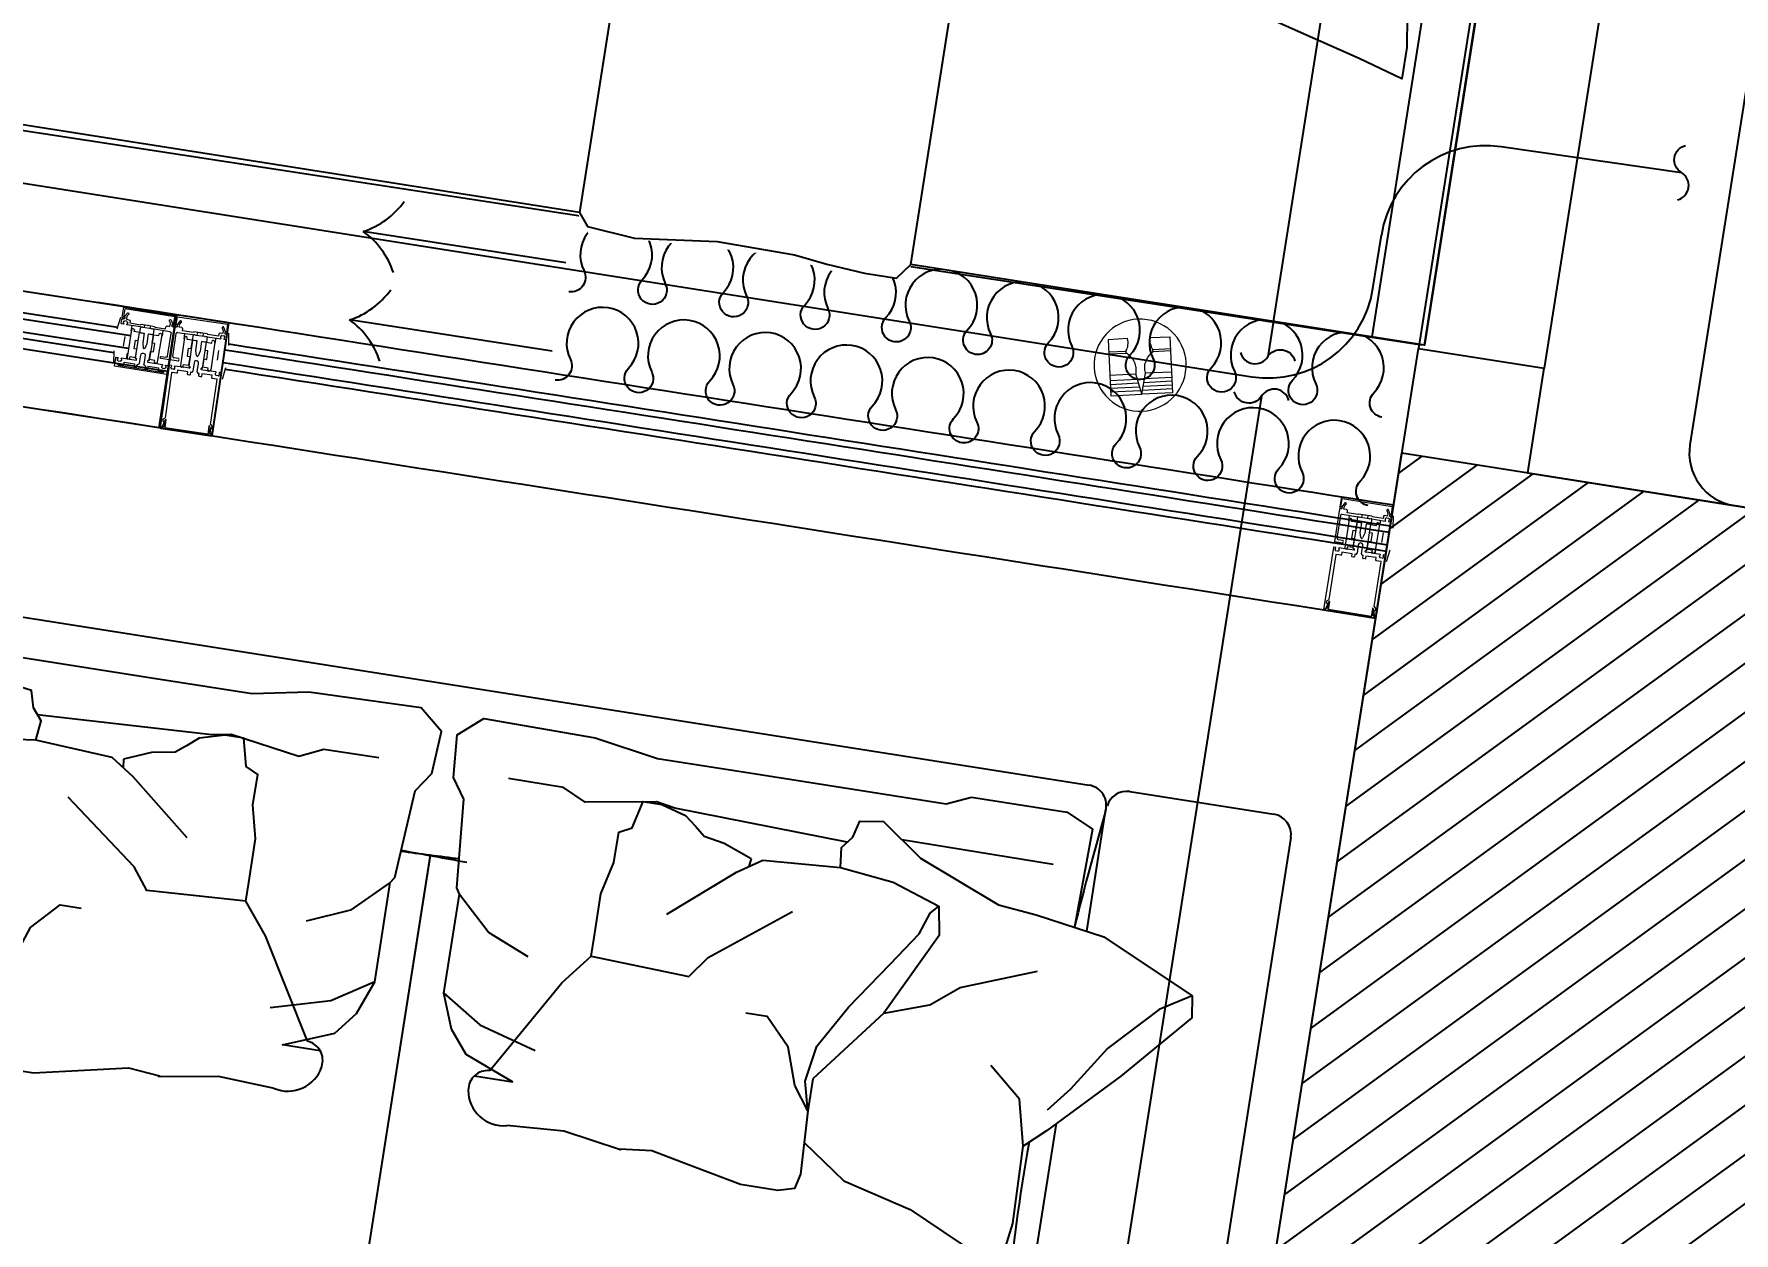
# Model space of a CAD drawing. Extents: x -678889171 to 586587, y -792238163 to 335485.
# Drawn here: x 33642 to 35246, y 26631 to 27762 of the extents above; entities that cross this region are included whole.
import ezdxf
from ezdxf.xclip import XClip

# ---------------------------------------------------------------- set-up
doc = ezdxf.new("R2010")
doc.units = 0
doc.header["$MEASUREMENT"] = 0
doc.header["$XCLIPFRAME"] = 2
doc.set_wipeout_variables(frame=1)
doc.layers.get('0').update_dxf_attribs({"color": 8})
doc.layers.get('Defpoints').update_dxf_attribs({"color": 252})
for name, color, linetype in [('1', 8, 'Continuous'), ('9TH-FURN$0$XR-A-TYP-7-8-9-10$0$I-CLNG', 252, 'Continuous'), ('9TH-FURN$0$XR-A-TYP-7-8-9-10$0$I-FURN', 252, 'Continuous'), ('9TH-FURN$0$XR-A-TYP-7-8-9-10$0$I-FURN-CHAR', 252, 'Continuous'), ('9TH-FURN$0$XR-A-TYP-7-8-9-10$0$I-WIPEOUT', 252, 'Continuous'), ('E-CUT-LINE', 1, 'Continuous'), ('embedded HR power', 3, 'Continuous'), ('Title Block', 7, 'Continuous'), ('XR-A-9TH-FLOOR$0$A-SITE-PATT', 252, 'Continuous'), ('XR-A-9TH-FLOOR$0$A-WALL', 252, 'Continuous'), ('XR-A-col-910$0$A-COLS', 252, 'Continuous'), ('XR-A-col-910$0$A-COLS-PATT', 252, 'Continuous'), ('XR-A-TYP 00(OUTER)$0$A-GLAZ', 252, 'Continuous'), ('XR-A-TYP 00(OUTER)$0$A-SITE-PATT', 252, 'Continuous'), ('XR-A-TYP-4TH TO 10TH (OUTER)$0$A-DIM-IN', 252, 'Continuous'), ('XR-Typ32 7th to11Th$0$A-WALL', 252, 'Continuous')]:
    doc.layers.add(name, color=color, linetype=linetype)
doc.layers.add('XR-A-col-910$0$MOD-COL', color=252, linetype='Continuous', lineweight=50)
doc.layers.add('XR-A-TYP 00(OUTER)$0$Main entrance$0$A-ELEV-GLAZ', color=252, linetype='Continuous', lineweight=20)
doc.styles.add('Work$0$E-M.MODUL', font='romans.shx', dxfattribs={"width": 0.8})
doc.dimstyles.new('Work$0$S-DIM', dxfattribs={"dimscale": 500, "dimtxt": 0.2065, "dimasz": 0.104, "dimexe": 0, "dimexo": 0, "dimgap": 0, "dimtad": 0, "dimdec": 0, "dimzin": 0, "dimdsep": 46, "dimtxsty": 'Work$0$E-M.MODUL', "dimcen": 0.25, "dimclrd": 5, "dimclre": 5, "dimclrt": 1, "dimadec": 0, "dimazin": 0, "dimtfac": 1, "dimtdec": 0, "dimtofl": 0, "dimtmove": 0, "dimatfit": 3, "dimfxl": 1, "dimtolj": 1, "dimtzin": 0, "dimlwe": 13, "dimarcsym": 0})

# ---------------------------------------------------------------- blocks, each defined once
blk = doc.blocks.new('OO')
at = {"layer": 'Title Block', "color": 1, "lineweight": 0}
blk.add_lwpolyline([(60952.7, 178216.7, 1), (60952.7, 178129.8, 1), (60952.7, 178216.7, 0.198221), (60922.1, 178204.1, 0.198221)], format="xyb", dxfattribs=at)
for points in [[(60925.2, 178173.1), (60944.8, 178177.7), (60945.5, 178177.5), (60946.8, 178177.3), (60947.6, 178177.2), (60948.6, 178177.2), (60949.5, 178177.2), (60950.6, 178177.2), (60951.8, 178177.4), (60952.8, 178177.6), (60954.4, 178178), (60955.7, 178178.4), (60957.2, 178179.1), (60959.2, 178180.3), (60960.1, 178180.8), (60960.8, 178181.4), (60961.7, 178182.2), (60962.4, 178182.9), (60963.1, 178183.6), (60963.7, 178184.5), (60964.4, 178185.4), (60964.7, 178185.9), (60964.9, 178185.8), (60965.2, 178185.8), (60965.4, 178185.7), (60965.7, 178185.7), (60966, 178185.7), (60966.2, 178185.8), (60966.4, 178185.8), (60966.7, 178185.9), (60966.7, 178186), (60968, 178185.2), (60969.2, 178184.6), (60970.7, 178184.1), (60972.2, 178183.8), (60973.8, 178183.6), (60975.3, 178183.6), (60976.7, 178183.7), (60977.8, 178183.9), (60978.3, 178184), (60978.2, 178202.2), (60925.2, 178202.2), (60925.2, 178173.1)], [(60928.8, 178202.2), (60928.8, 178174)], [(60932.4, 178202.2), (60932.4, 178174.8)], [(60936, 178202.2), (60936, 178175.6)], [(60939.6, 178202.2), (60939.6, 178176.4)], [(60944.8, 178202.2), (60944.8, 178177.6)], [(60964.7, 178202.2), (60964.7, 178185.9)], [(60966.7, 178202.2), (60966.7, 178186)], [(60925.2, 178173.1), (60944.8, 178168.6), (60945.5, 178168.7), (60946.8, 178168.9), (60947.6, 178169), (60948.6, 178169.1), (60949.5, 178169.1), (60950.6, 178169), (60951.8, 178168.9), (60952.8, 178168.7), (60954.4, 178168.3), (60955.7, 178167.8), (60957.2, 178167.1), (60959.2, 178166), (60960.1, 178165.4), (60960.8, 178164.8), (60961.7, 178164.1), (60962.4, 178163.3), (60963.1, 178162.6), (60963.7, 178161.8), (60964.4, 178160.9), (60964.7, 178160.4), (60964.9, 178160.4), (60965.2, 178160.5), (60965.4, 178160.5), (60965.7, 178160.5), (60966, 178160.5), (60966.2, 178160.5), (60966.4, 178160.4), (60966.7, 178160.3), (60966.7, 178160.3), (60968, 178161), (60969.2, 178161.6), (60970.7, 178162.1), (60972.2, 178162.5), (60973.8, 178162.7), (60975.3, 178162.7), (60976.7, 178162.5), (60977.8, 178162.3), (60978.3, 178162.2), (60978.2, 178144), (60925.2, 178144), (60925.2, 178173.1)], [(60928.8, 178144), (60928.8, 178172.3)], [(60932.4, 178144), (60932.4, 178171.5)], [(60936, 178144), (60936, 178170.6)], [(60939.6, 178144), (60939.6, 178169.8)], [(60944.8, 178144), (60944.8, 178168.6)], [(60964.7, 178144), (60964.7, 178160.4)], [(60966.7, 178144), (60966.7, 178160.3)]]:
    blk.add_lwpolyline(points, dxfattribs=at)
blk = doc.blocks.new('*D3162')
at = {"layer": '1', "color": 5, "lineweight": 13, "transparency": 16777216}
for p, q in [((35457.3, 29921.4), (35705.2, 29882.3)), ((35051.4, 27348.3), (35299.3, 27309.2))]:
    blk.add_line(p, q, dxfattribs=at)
at = {"layer": '1', "color": 5, "lineweight": -2, "transparency": 16777216}
for p, q in [((35697.1, 29830.9), (35524.9, 28739.5)), ((35307.4, 27360.5), (35479.6, 28452))]:
    blk.add_line(p, q, dxfattribs=at)
at = {"layer": '1', "color": 5, "transparency": 16777216}
for points in [[(35688.5, 29832.3), (35705.7, 29829.6), (35705.2, 29882.3)], [(35298.8, 27361.9), (35315.9, 27359.2), (35299.3, 27309.2)]]:
    blk.add_solid(points, dxfattribs=at)
at = {"layer": 'Defpoints', "color": 0, "transparency": 16777216}
for p in [(35457.3, 29921.4, 0), (35705.2, 29882.3), (35051.4, 27348.3, 0)]:
    blk.add_point(p, dxfattribs=at)
at = {"layer": '1', "color": 1, "transparency": 16777216, "insert": (35502.2, 28595.7), "char_height": 103.25, "attachment_point": 5, "rotation": 81.0352, "style": 'Work$0$E-M.MODUL'}
blk.add_mtext('\\A1;2550', dxfattribs=at)
blk = doc.blocks.new('CW_0.000')
blk.add_lwpolyline([(0, -26, 0.66), (0, 0, -0.66), (0, 26, 0.97)], format="xyb")
blk = doc.blocks.new('9TH-FURN$0$XR-A-TYP-7-8-9-10$0$XREF_1BR$0$05BDRAPE')
for points in [[(-500, 0, 0.608416), (-485.7, 27.6, -0.608416), (-450, 96.6, -0.608416), (-414.3, 27.7, 1.932003), (-385.7, 27.7, -0.608416), (-350, 96.6, -0.608416), (-314.3, 27.7, 1.932003), (-285.7, 27.7, -0.608416), (-250, 96.6, -0.608416), (-214.3, 27.7, 1.932003), (-185.7, 27.7, -0.608416), (-150, 96.6, -0.608416), (-114.3, 27.7, 1.932003), (-85.7, 27.7, -0.608416), (-50, 96.6, -0.608416), (-14.3, 27.7, 0.608436), (0, 0, -0.608416)], [(0, 0, 0.608416), (14.3, 27.7, -0.608416), (50, 96.6, -0.608416), (85.7, 27.7, 1.932003), (114.3, 27.7, -0.608416), (150, 96.6, -0.608416), (185.7, 27.7, 1.932003), (214.3, 27.7, -0.608416), (250, 96.6, -0.608416), (285.7, 27.7, 1.932003), (314.3, 27.7, -0.608416), (350, 96.6, -0.608416), (385.7, 27.7, 1.932003), (414.3, 27.7, -0.608416), (450, 96.6, -0.608416), (485.7, 27.7, 0.608436), (500, 0, -0.608416)]]:
    blk.add_lwpolyline(points, format="xyb")
blk = doc.blocks.new('9TH-FURN$0$XR-A-TYP-7-8-9-10$0$XREF_1BR$0$GUEST T1')
blk.add_line((-974.1, -13.6), (-1214.4, -13.6))
for centre, start, end in [((-1258, 72.1), 296.9731, 333.1823), ((-1258, -99.3), 26.8177, 63.0269)]:
    blk.add_arc(centre, 96.2, start, end)
at = {"xscale": -0.9651072330830278, "yscale": 0.9651072330830278, "zscale": 0.9651072330830278}
blk.add_blockref('9TH-FURN$0$XR-A-TYP-7-8-9-10$0$XREF_1BR$0$05BDRAPE', (-482.6, -46.6), dxfattribs=at)
blk = doc.blocks.new('9TH-FURN$0$XR-A-TYP-7-8-9-10$0$XREF_1BR$0$GS-1')
at = {"color": 8, "xscale": -0.8044866682359963, "yscale": 0.8044866682359963, "zscale": 0.8044866682359963, "rotation": 90}
for p in [(-31.1, 38.2), (53.3, 38.2)]:
    blk.add_blockref('9TH-FURN$0$XR-A-TYP-7-8-9-10$0$XREF_1BR$0$GUEST T1', p, dxfattribs=at)
blk = doc.blocks.new('9TH-FURN$0$XR-A-TYP-7-8-9-10$0$A$C70256c7c')
blk.add_wipeout([(1086.8, 652.2), (948.9, 652.2), (935.2, 657.8), (929.6, 671.5), (929.6, 1309.2), (935.2, 1322.8), (948.9, 1328.5), (1086.5, 1328.5), (1099.3, 1323.7), (1106.2, 1307.2), (1111, 1322), (1125.4, 1328.5), (2333.7, 1327.9), (2348.2, 1321.3), (2352.9, 1306.2), (2359.9, 1323), (2372.7, 1327.9), (2510.2, 1327.9), (2523.9, 1322.2), (2529.6, 1308.6), (2529.6, 670.9), (2523.9, 657.2), (2510.2, 651.5), (2372.4, 651.5), (2358.7, 657.2), (2353, 670.9), (2352.9, 673.3), (2348.2, 658.1), (2333.7, 651.5), (1748.9, 651.5), (1735.2, 657.2), (1729.6, 670.9), (1723.9, 657.2), (1710.2, 651.5), (1748.9, 652.2), (1735.2, 657.8), (1729.6, 671.5), (1723.9, 657.8), (1710.2, 652.2), (1125.4, 652.2), (1111, 658.7), (1106.1, 671.5), (1100.5, 657.8)]).dxf.layer = '9TH-FURN$0$XR-A-TYP-7-8-9-10$0$I-WIPEOUT'
for p, q in [((1125.4, 1328.5), (2333.7, 1327.9)), ((2372.7, 1327.9), (2510.2, 1327.9)), ((2352.9, 1191.4), (2352.9, 1306.2)), ((2529.6, 1308.6), (2529.6, 670.9)), ((1345.1, 1215.4), (1294, 1209.5)), ((1418.8, 1210.7), (1345.1, 1215.4)), ((1441.3, 1195.6), (1418.8, 1210.7)), ((2017.8, 1195), (2040.4, 1210.1)), ((2040.4, 1210.1), (2114.1, 1214.8)), ((2114.1, 1214.8), (2165.2, 1208.9)), ((2165.2, 1208.9), (2211.5, 1193)), ((2211.5, 1193), (2215.9, 1165.7)), ((1729.6, 1166.3), (1729.6, 670.9)), ((1729.6, 1165.7), (1729.6, 671.5)), ((2215.9, 1165.7), (2175.7, 1085.1)), ((2217.4, 1099.9), (2243.3, 1120.3)), ((2175.7, 1085.1), (2119.3, 1013.6)), ((2119.3, 1013.6), (2119.3, 983.2)), ((2353, 670.9), (2352.9, 1007.7)), ((2326.8, 908), (2325.2, 981.7)), ((2120.6, 953), (2163.1, 923.1)), ((2163.1, 923.1), (2229, 906)), ((2229, 906), (2297.6, 874)), ((2322.8, 880.8), (2326.8, 908))]:
    blk.add_line(p, q)
at = {"ltscale": 0.2}
for p, q in [((1500.4, 1146.5), (1441.3, 1195.6)), ((1958.8, 1145.9), (2017.8, 1195)), ((1696.5, 1134.7), (1663.5, 1103.3)), ((1762.7, 1134.1), (1795.6, 1102.7)), ((1663.5, 1103.3), (1623.6, 1086.4)), ((1795.6, 1102.7), (1835.5, 1085.8)), ((2175.7, 1085.1), (2217.4, 1099.9)), ((2314.8, 1024.8), (2283.3, 1052.3)), ((2325.2, 981.7), (2314.8, 1024.8))]:
    blk.add_line(p, q, dxfattribs=at)
at = {"ltscale": 0.1}
blk.add_line((2243.3, 1120.3), (2312.8, 1147), dxfattribs=at)
for points in [[(1655.7, 967.6), (1619.6, 967.6), (1666.7, 986.1), (1684.1, 1007.7), (1696.5, 1040), (1696.5, 1134.7), (1700, 1140.1), (1706.2, 1224), (1719.1, 1242.6), (1722, 1282.9), (1699.6, 1302), (1592.7, 1300.2), (1539.9, 1290.3), (1443.9, 1290.3), (1256, 1290.3), (1233.4, 1300.2), (1141.8, 1300.2), (1115.7, 1288.2), (1118.2, 1193.9)], [(1803.4, 966.9), (1839.5, 966.9), (1792.5, 985.5), (1775.1, 1007.1), (1762.6, 1039.4), (1762.7, 1134.1), (1759.2, 1139.4), (1752.9, 1223.3), (1740.1, 1242), (1737.2, 1282.3), (1759.6, 1301.3), (1866.4, 1299.6), (1927.4, 1289.6), (2015.2, 1289.6), (2203.2, 1289.6), (2225.7, 1299.6), (2317.4, 1299.6), (2343.4, 1287.5), (2341, 1193.3)], [(1345.1, 1215.4), (1347.3, 1234.2), (1338.1, 1245.4), (1333.8, 1261.3), (1311.9, 1264.5), (1272.1, 1235.8), (1192.4, 1203.6), (1155.8, 1200), (1089.4, 1189.3), (998.3, 1147.1), (995.5, 1126.8), (1053.2, 1062), (1114.4, 1000), (1134, 982.4)], [(2114.1, 1214.8), (2111.9, 1233.6), (2121, 1244.7), (2125.4, 1260.7), (2147.3, 1263.8), (2187.1, 1235.2), (2266.7, 1203), (2303.3, 1199.4), (2369.8, 1188.6), (2460.9, 1146.5), (2463.7, 1126.2), (2406, 1061.4), (2344.7, 999.3), (2325.2, 981.7)], [(1642.5, 974.6), (1587.9, 1066.9), (1564.5, 1096.2), (1564.5, 1114), (1564.5, 1155.6), (1557, 1186.9), (1557, 1215.9), (1545.1, 1221.8), (1538.8, 1248), (1520.9, 1248), (1497.2, 1241.2), (1486.5, 1232.5), (1476.7, 1224.6), (1454.8, 1221), (1429.7, 1210.6)], [(1816.7, 973.9), (1871.2, 1066.3), (1894.6, 1095.6), (1894.6, 1113.4), (1894.6, 1155), (1902.1, 1186.3), (1902.1, 1215.3), (1914, 1221.2), (1920.4, 1247.3), (1938.2, 1247.3), (1962, 1240.6), (1972.7, 1231.9), (1982.4, 1224), (2001.9, 1220.4), (2029.5, 1210)], [(2311.9, 1248.6), (2167.2, 1249.5)], [(1429.7, 1210.6), (1430.7, 1202.7)], [(2029.5, 1210), (2028.4, 1202.1)], [(2119.3, 983.2), (2112.4, 1010.4), (2118.1, 1044.6), (2142.1, 1085.8), (2174.5, 1132), (2197.1, 1164.4), (2204.2, 1185.2), (2211.5, 1193)], [(1339.8, 983.8), (1337.3, 923.5), (1341, 909.4), (1356.1, 905.1), (1391.8, 905.1), (1439, 915), (1479.4, 923.5), (1509.7, 920.6), (1508.8, 919.8), (1564.4, 928.9), (1618.4, 925.9)], [(2119.3, 983.2), (2121.8, 922.9), (2118.1, 908.8), (2103, 904.5), (2067.3, 904.5), (2020.1, 914.4), (1979.7, 922.8), (1949.5, 919.9), (1950.3, 919.1), (1894.8, 928.2), (1840.7, 925.2)]]:
    blk.add_lwpolyline(points)
for points in [[(1342.7, 1239.8), (1508.3, 1246.6), (1526.3, 1249.7), (1592.6, 1239.1), (1615, 1249.4), (1667.5, 1249.7)], [(2116.4, 1239.2), (1950.9, 1245.9), (1932.9, 1249), (1866.5, 1238.4), (1844.1, 1248.8), (1791.6, 1249)], [(1564.5, 1096.2), (1470.5, 1091.6), (1455.4, 1112), (1383.5, 1167.2)], [(1894.6, 1095.6), (1988.7, 1091), (2003.8, 1111.3), (2075.6, 1166.6)], [(2460.9, 1146.5), (2431.9, 1129.1), (2389.4, 1085), (2361, 1041.7), (2342.3, 1018.8)]]:
    blk.add_lwpolyline(points, dxfattribs=at)
at = {"ltscale": 0.2}
for points in [[(1339.8, 983.8), (1355.6, 1005.3), (1367.7, 1040.2), (1391.8, 1065.5), (1412, 1065.5)], [(2119.3, 983.2), (2103.5, 1004.7), (2091.5, 1039.5), (2067.4, 1064.9), (2047.1, 1064.9)], [(1696.5, 1040), (1658.3, 1015.8), (1602.8, 1000.2)], [(1762.6, 1039.4), (1800.8, 1015.1), (1856.3, 999.5)]]:
    blk.add_lwpolyline(points, dxfattribs=at)
for centre, radius, start, end in [((2333.7, 1308.6), 19.3, 352.9153, 90), ((2372.7, 1308.6), 19.3, 90, 172.8241), ((2510.2, 1308.6), 19.3, 0, 90), ((5365.5, 931.7), 3035.8, 172.9153, 175.0575), ((1310.3, 15743.6), 14583.3, 271.53754, 271.75592), ((2102.5, 15744.3), 14583.3, 268.42593, 268.67318), ((3952, 946.5), 1622.3, 178.5949, 189.6966), ((1641.2, 956), 18.6, 350.9372, 85.9982), ((1818, 955.4), 18.6, 94.0018, 189.0628), ((1626.5, 958.3), 33.5, 256.0087, 350.9372), ((1832.6, 957.7), 33.5, 189.0628, 283.9913)]:
    blk.add_arc(centre, radius, start, end)
blk = doc.blocks.new('*U1548')
at = {"layer": 'XR-A-col-910$0$A-COLS-PATT'}
h = blk.add_hatch(dxfattribs=at)
h.set_pattern_fill('ANSI31', color=256, scale=300)
h.set_pattern_definition([(45, (0, -1000), (-26.516504, 26.516504), [])])
h.paths.add_polyline_path([(-15833.5, 85098.8), (-15333.5, 85098.8), (-15333.5, 83798.8), (-15833.5, 83798.8)])
at = {"layer": 'XR-A-col-910$0$A-COLS'}
blk.add_lwpolyline([(-15833.5, 85098.8), (-15333.5, 85098.8), (-15333.5, 83798.8), (-15833.5, 83798.8)], close=True, dxfattribs=at)
blk = doc.blocks.new('XR-A-col-910')
at = {"layer": 'XR-A-col-910$0$MOD-COL', "rotation": 351.0171996988079}
blk.add_blockref('*U1548', (40085.5, -72682.4), dxfattribs=at)
blk = doc.blocks.new('XR-A-TYP 00(OUTER)$0$m')
at = {"layer": 'XR-A-TYP 00(OUTER)$0$Main entrance$0$A-ELEV-GLAZ'}
for p, q in [((12664.2, 190975.7, 0), (12663.8, 190966.3, 0)), ((12664.2, 190975.7, 0), (12663.8, 190966.3, 0)), ((12714.1, 190973.9, 0), (12664.2, 190975.7, 0)), ((12664.9, 190966.7, 0), (12665.2, 190974.4, 0)), ((12665.2, 190974.4, 0), (12713, 190972.7, 0)), ((12668, 190970.6, 0), (12665.7, 190966.8, 0)), ((12668.1, 190967.5, 0), (12669.5, 190969.7, 0)), ((12712, 190965.1, 0), (12709.9, 190969.1, 0)), ((12713, 190972.7, 0), (12712.8, 190965, 0)), ((12713.8, 190964.5, 0), (12714.1, 190973.9, 0)), ((12663.8, 190964.2, 0), (12662.7, 190933.4, 0)), ((12663.8, 190964.2, 0), (12663.6, 190960.2, 0)), ((12665.3, 190964.8, 0), (12664.4, 190964.8, 0)), ((12665.3, 190964.8, 0), (12664.4, 190964.8, 0)), ((12665.5, 190966.6, 0), (12664.9, 190966.7, 0)), ((12664.9, 190936.7, 0), (12665.7, 190958.5, 0)), ((12665.1, 190965, 0), (12665.5, 190965, 0)), ((12667, 190959.7, 0), (12683.8, 190959.1, 0)), ((12668, 190964.7, 0), (12668.1, 190967.5, 0)), ((12670.4, 190964.6, 0), (12668, 190964.7, 0)), ((12671.6, 190961.6, 0), (12671.6, 190963.3, 0)), ((12681.8, 190961.3, 0), (12671.6, 190961.6, 0)), ((12674, 190955.5, 0), (12673.1, 190929, 0)), ((12673.7, 190959.4, 0), (12673.6, 190954.2, 0)), ((12676.6, 190954.1, 0), (12676.7, 190955.4, 0)), ((12681.8, 190953.9, 0), (12676.6, 190954.1, 0)), ((12681.8, 190953.9, 0), (12680.9, 190929.2, 0)), ((12681.5, 190945.9, 0), (12681.8, 190953.9, 0)), ((12682.3, 190961.8, 0), (12681.8, 190961.3, 0)), ((12681.8, 190953.9, 0), (12682, 190959.2, 0)), ((12682.6, 190953.8, 0), (12681.8, 190953.9, 0)), ((12683.1, 190953.8, 0), (12681.8, 190953.9, 0)), ((12683.3, 190959.1, 0), (12682, 190959.2, 0)), ((12688.4, 190961.6, 0), (12682.3, 190961.8, 0)), ((12683, 190954.1, 0), (12682.6, 190953.8, 0)), ((12683.3, 190953.8, 0), (12683, 190954.1, 0)), ((12684.8, 190953.8, 0), (12683.3, 190953.8, 0)), ((12683.8, 190959.1, 0), (12684.1, 190958.8, 0)), ((12684.1, 190958.8, 0), (12684.5, 190959.1, 0)), ((12684.5, 190959.1, 0), (12692.7, 190958.8, 0)), ((12685.1, 190954.1, 0), (12684.8, 190953.8, 0)), ((12685.4, 190953.7, 0), (12685.1, 190954.1, 0)), ((12686.3, 190953.7, 0), (12685.4, 190953.7, 0)), ((12685.8, 190959, 0), (12685.9, 190961.7, 0)), ((12686, 190944.6, 0), (12686.3, 190953.7, 0)), ((12688.7, 190961.2, 0), (12688.4, 190961.6, 0)), ((12689, 190961.6, 0), (12688.7, 190961.2, 0)), ((12695, 190961.3, 0), (12689, 190961.6, 0)), ((12690.5, 190953.6, 0), (12690.2, 190944.5, 0)), ((12691.4, 190953.5, 0), (12690.5, 190953.6, 0)), ((12691.4, 190958.8, 0), (12691.5, 190961.5, 0)), ((12691.7, 190953.8, 0), (12691.4, 190953.5, 0)), ((12692, 190953.5, 0), (12691.7, 190953.8, 0)), ((12693.5, 190953.4, 0), (12692, 190953.5, 0)), ((12692.7, 190958.8, 0), (12693, 190958.4, 0)), ((12693, 190958.4, 0), (12693.3, 190958.8, 0)), ((12693.3, 190958.8, 0), (12708.1, 190958.2, 0)), ((12693.9, 190953.8, 0), (12693.5, 190953.4, 0)), ((12695, 190953.4, 0), (12693.7, 190953.4, 0)), ((12695.2, 190958.7, 0), (12693.9, 190958.7, 0)), ((12694.2, 190953.4, 0), (12693.9, 190953.8, 0)), ((12694.1, 190928.8, 0), (12695, 190953.4, 0)), ((12695, 190953.4, 0), (12694.2, 190953.4, 0)), ((12694.7, 190945.5, 0), (12695, 190953.4, 0)), ((12695.5, 190960.8, 0), (12695, 190961.3, 0)), ((12695.2, 190958.7, 0), (12695, 190953.4, 0)), ((12695, 190953.4, 0), (12700.2, 190953.2, 0)), ((12705.7, 190960.4, 0), (12695.5, 190960.8, 0)), ((12700.2, 190953.2, 0), (12700.2, 190954.5, 0)), ((12702.9, 190954.4, 0), (12701.9, 190928, 0)), ((12703.4, 190958.4, 0), (12703.2, 190953.1, 0)), ((12705.8, 190962, 0), (12705.7, 190960.4, 0)), ((12709.5, 190963.2, 0), (12707.1, 190963.3, 0)), ((12707.8, 190960.1, 0), (12707.9, 190960.4, 0)), ((12708.4, 190968.3, 0), (12709.6, 190966, 0)), ((12708.9, 190961.4, 0), (12710.8, 190961.3, 0)), ((12709.6, 190966, 0), (12709.5, 190963.2, 0)), ((12711.4, 190958.1, 0), (12713.1, 190958, 0)), ((12711.8, 190960.2, 0), (12711.8, 190960, 0)), ((12712.8, 190965, 0), (12712.1, 190965, 0)), ((12712.1, 190963.3, 0), (12712.5, 190963.3, 0)), ((12713.1, 190963, 0), (12712.3, 190963.1, 0)), ((12713.6, 190958.5, 0), (12713.7, 190962.4, 0)), ((12716.3, 190952.6, 0), (12715.1, 190964.1, 0)), ((12678.6, 190938.1, 0), (12678.9, 190946, 0)), ((12681.2, 190938, 0), (12678.6, 190938.1, 0)), ((12678.9, 190946, 0), (12681.5, 190945.9, 0)), ((12680.9, 190930.1, 0), (12681.2, 190938, 0)), ((12687, 190940, 0), (12686, 190944.6, 0)), ((12690.2, 190944.5, 0), (12688.8, 190939.9, 0)), ((12694.2, 190929.6, 0), (12694.5, 190937.5, 0)), ((12694.5, 190937.5, 0), (12697.1, 190937.4, 0)), ((12697.4, 190945.4, 0), (12694.7, 190945.5, 0)), ((12697.1, 190937.4, 0), (12697.4, 190945.4, 0)), ((12707.4, 190937.8, 0), (12707.7, 190946.9, 0)), ((12662.5, 190927.7, 0), (12660.3, 190868.4)), ((12662.5, 190927.7, 0), (12660.3, 190868.4)), ((12662.7, 190933.4, 0), (12670.5, 190933.1, 0)), ((12664.6, 190928, 0), (12662.9, 190928.1, 0)), ((12665.5, 190921.1, 0), (12664, 190878.4)), ((12664.2, 190925.9, 0), (12664.2, 190926.1, 0)), ((12667.1, 190924.7, 0), (12665.2, 190924.8, 0)), ((12670.4, 190921.3, 0), (12666, 190921.5, 0)), ((12670.6, 190935.2, 0), (12666.1, 190935.4, 0)), ((12675.4, 190927.6, 0), (12667.9, 190927.9, 0)), ((12668.2, 190926, 0), (12668.2, 190925.8, 0)), ((12670.9, 190924.2, 0), (12670.8, 190921.7, 0)), ((12680.7, 190923.8, 0), (12670.9, 190924.2, 0)), ((12671.1, 190933.7, 0), (12671.2, 190934.5, 0)), ((12675.7, 190927.3, 0), (12675.4, 190927.6, 0)), ((12675.7, 190928.9, 0), (12675.8, 190930.3, 0)), ((12676, 190927.6, 0), (12675.7, 190927.3, 0)), ((12675.8, 190930.3, 0), (12680.9, 190930.1, 0)), ((12681.9, 190927.4, 0), (12676, 190927.6, 0)), ((12680.6, 190921.4, 0), (12680.7, 190923.8, 0)), ((12682.7, 190920.9, 0), (12681, 190920.9, 0)), ((12681.1, 190929, 0), (12682, 190929, 0)), ((12682.2, 190928.8, 0), (12682.1, 190927.6, 0)), ((12683.9, 190923.7, 0), (12683.2, 190923.7, 0)), ((12683.2, 190923.7, 0), (12683.2, 190921.3, 0)), ((12685.5, 190933, 0), (12685.3, 190924.9, 0)), ((12689.5, 190924.8, 0), (12689.8, 190932.8, 0)), ((12691.4, 190923.4, 0), (12690.7, 190923.5, 0)), ((12691.3, 190921, 0), (12691.4, 190923.4, 0)), ((12693.4, 190920.5, 0), (12691.7, 190920.6, 0)), ((12692.8, 190927.2, 0), (12692.9, 190928.4, 0)), ((12698.9, 190926.8, 0), (12693, 190927, 0)), ((12693.1, 190928.6, 0), (12693.9, 190928.6, 0)), ((12703.7, 190923, 0), (12693.9, 190923.3, 0)), ((12693.9, 190923.3, 0), (12693.9, 190920.9, 0)), ((12699.3, 190929.4, 0), (12694.2, 190929.6, 0)), ((12699.2, 190926.5, 0), (12698.9, 190926.8, 0)), ((12699.5, 190926.8, 0), (12699.2, 190926.5, 0)), ((12699.3, 190928.1, 0), (12699.3, 190929.4, 0)), ((12707, 190926.5, 0), (12699.5, 190926.8, 0)), ((12702.3, 190926.7, 0), (12702.5, 190932, 0)), ((12703.7, 190920.6, 0), (12703.7, 190923, 0)), ((12706.6, 190924.4, 0), (12706.6, 190924.6, 0)), ((12709.5, 190923.2, 0), (12707.6, 190923.3, 0)), ((12712, 190926.3, 0), (12710.3, 190926.4, 0)), ((12710.3, 190866.6), (12712.4, 190925.9, 0)), ((12710.6, 190924.5, 0), (12710.5, 190924.2, 0)), ((12715.5, 190931.5, 0), (12713.5, 190920.1, 0)), ((12708.5, 190920, 0), (12704.1, 190920.1, 0)), ((12707.4, 190876.8), (12708.9, 190919.5, 0)), ((12661.9, 190869.3), (12663.9, 190874.2)), ((12662.4, 190876.9), (12664, 190878.4)), ((12662.4, 190874.9), (12662.4, 190876.9)), ((12663.9, 190874.2), (12663, 190874.3)), ((12708.1, 190872.7), (12707.2, 190872.7)), ((12707.2, 190872.7), (12708.9, 190867.7)), ((12707.4, 190876.8), (12708.8, 190875.3)), ((12708.8, 190875.3), (12708.7, 190873.3)), ((12660.7, 190868.2), (12661.9, 190869.3)), ((12708.9, 190867.7), (12709.9, 190866.5))]:
    blk.add_line(p, q, dxfattribs=at)
at = {"layer": 'XR-A-TYP 00(OUTER)$0$Main entrance$0$A-ELEV-GLAZ', "elevation": 0}
blk.add_lwpolyline([(12709.6, 190866, 0.668179), (12709.8, 190866.3), (12708.1, 190868.2), (12707.1, 190868.2), (12707.2, 190872.7), (12707.9, 190872.7), (12706.6, 190875.1, 0.767327), (12706, 190875), (12705.7, 190867.4), (12665, 190868.9), (12665.2, 190876.4, 0.767327), (12664.7, 190876.6), (12663.2, 190874.3), (12663.9, 190874.2), (12663.7, 190869.7), (12662.7, 190869.8), (12660.8, 190868.1, 0.668179), (12661, 190867.7)], format="xyb", close=True, dxfattribs=at)
at = {"layer": 'XR-A-TYP 00(OUTER)$0$Main entrance$0$A-ELEV-GLAZ'}
for centre, radius, start, end in [((12668.8, 190970.1, 0), 0.847, 327.9564, 147.9564), ((12709.2, 190968.7, 0), 0.847, 27.9564, 207.9564), ((12665.1, 190966.2, 0), 1.27, 177.9564, 267.9564), ((12664.4, 190964.1, 0), 0.635, 87.9564, 177.9564), ((12664.4, 190964.1, 0), 0.635, 87.9564, 177.9564), ((12665.3, 190965.8, 0), 1.06, 267.9564, 69.2935), ((12665.5, 190965.8, 0), 0.847, 267.9564, 87.9564), ((12666.9, 190958.4, 0), 1.27, 87.9564, 177.9564), ((12670.4, 190963.3, 0), 1.27, 357.9564, 87.9564), ((12675.4, 190955.4, 0), 1.32, 357.9564, 177.9564), ((12701.5, 190954.5, 0), 1.32, 357.9564, 177.9564), ((12707.1, 190962, 0), 1.27, 87.9564, 177.9564), ((12709.7, 190960.1, 0), 1.91, 177.9564, 223.1461), ((12708.9, 190960.3, 0), 1.06, 87.9564, 177.9564), ((12708.1, 190958.5, 0), 0.318, 267.9564, 43.1461), ((12710.8, 190960.2, 0), 1.06, 357.9564, 87.9564), ((12711.4, 190958.4, 0), 0.318, 132.7668, 267.9564), ((12712.3, 190964.1, 0), 1.06, 106.6194, 267.9564), ((12712.1, 190964.1, 0), 0.847, 87.9564, 267.9564), ((12709.9, 190960.1, 0), 1.91, 312.7668, 357.9564), ((12712.5, 190964.5, 0), 1.27, 267.9564, 357.9564), ((12713.1, 190962.4, 0), 0.635, 357.9564, 87.9564), ((12713.2, 190958.5, 0), 0.423, 267.9564, 357.9564), ((12666.2, 190936.6, 0), 1.27, 177.9564, 267.9564), ((12687.9, 190940.2, 0), 0.911, 192.9564, 342.9564), ((12662.9, 190927.6, 0), 0.423, 87.9564, 177.9564), ((12666.1, 190926.1, 0), 1.91, 132.7668, 177.9564), ((12665.3, 190925.9, 0), 1.06, 177.9564, 267.9564), ((12664.6, 190927.7, 0), 0.318, 312.7668, 87.9564), ((12665.9, 190921.1, 0), 0.423, 87.9564, 177.9564), ((12667.1, 190925.8, 0), 1.06, 267.9564, 357.9564), ((12667.9, 190927.6, 0), 0.318, 87.9564, 223.1461), ((12666.3, 190926, 0), 1.91, 357.9564, 43.1461), ((12670.4, 190921.7, 0), 0.423, 267.9564, 357.9564), ((12670.5, 190933.7, 0), 0.635, 267.9564, 357.9564), ((12670.5, 190934.6, 0), 0.635, 357.9564, 87.9564), ((12674.4, 190929, 0), 1.32, 177.9564, 357.9564), ((12681, 190921.4, 0), 0.423, 177.9564, 267.9564), ((12681.1, 190929.2, 0), 0.212, 177.9564, 267.9564), ((12681.9, 190927.6, 0), 0.212, 267.9564, 357.9564), ((12681.9, 190928.8, 0), 0.212, 357.9564, 87.9564), ((12682.7, 190921.3, 0), 0.423, 267.9564, 357.9564), ((12684, 190925, 0), 1.27, 267.9564, 357.9564), ((12687.7, 190932.9, 0), 2.12, 357.9564, 177.9564), ((12690.8, 190924.7, 0), 1.27, 177.9564, 267.9564), ((12691.7, 190921, 0), 0.423, 177.9564, 267.9564), ((12693, 190927.2, 0), 0.212, 177.9564, 267.9564), ((12693.1, 190928.4, 0), 0.212, 87.9564, 177.9564), ((12693.4, 190920.9, 0), 0.423, 267.9564, 357.9564), ((12693.9, 190928.8, 0), 0.212, 267.9564, 357.9564), ((12700.6, 190928, 0), 1.32, 177.9564, 357.9564), ((12704.1, 190920.5, 0), 0.423, 177.9564, 267.9564), ((12708.5, 190924.5, 0), 1.91, 132.7668, 177.9564), ((12707.6, 190924.4, 0), 1.06, 177.9564, 267.9564), ((12707, 190926.2, 0), 0.318, 312.7668, 87.9564), ((12709.5, 190924.3, 0), 1.06, 267.9564, 357.9564), ((12710.3, 190926.1, 0), 0.318, 87.9564, 223.1461), ((12708.6, 190924.5, 0), 1.91, 357.9564, 43.1461), ((12712, 190925.9, 0), 0.423, 357.9564, 87.9564), ((12708.5, 190919.5, 0), 0.423, 357.9564, 87.9564), ((12663, 190874.9), 0.635, 177.9564, 267.9564), ((12708.1, 190873.3), 0.635, 267.9564, 357.9564), ((12660.6, 190868.4), 0.211, 177.9564, 312.9564), ((12710.1, 190866.6), 0.211, 222.9564, 357.9564)]:
    blk.add_arc(centre, radius, start, end, dxfattribs=at)
blk = doc.blocks.new('XR-A-TYP 00(OUTER)$0$conc w')
at = {"layer": 'XR-A-TYP 00(OUTER)$0$Main entrance$0$A-ELEV-GLAZ'}
for p, q in [((83819.6, 6992.5), (83819.6, 6983.1)), ((83869.6, 6992.5), (83819.6, 6992.5)), ((83819.6, 6992.5), (83819.6, 6983.1)), ((83819.6, 6981), (83819.6, 6977)), ((83819.6, 6981), (83819.6, 6950.2)), ((83821.1, 6981.6), (83820.2, 6981.6)), ((83821.1, 6981.6), (83820.2, 6981.6)), ((83820.7, 6983.5), (83820.7, 6991.2)), ((83820.7, 6991.2), (83868.5, 6991.2)), ((83821.3, 6983.5), (83820.7, 6983.5)), ((83820.9, 6981.8), (83821.3, 6981.8)), ((83823.6, 6987.5), (83821.4, 6983.7)), ((83823.8, 6984.5), (83825.1, 6986.7)), ((83823.8, 6981.6), (83823.8, 6984.5)), ((83826.2, 6981.6), (83823.8, 6981.6)), ((83827.5, 6978.7), (83827.5, 6980.3)), ((83861.7, 6980.3), (83861.7, 6978.7)), ((83865.4, 6981.6), (83863, 6981.6)), ((83864.1, 6986.7), (83865.4, 6984.5)), ((83864.9, 6979.8), (83866.7, 6979.8)), ((83865.4, 6984.5), (83865.4, 6981.6)), ((83867.8, 6983.7), (83865.5, 6987.5)), ((83868.5, 6983.5), (83867.9, 6983.5)), ((83867.9, 6981.8), (83868.3, 6981.8)), ((83869, 6981.6), (83868.1, 6981.6)), ((83868.5, 6991.2), (83868.5, 6983.5)), ((83869.6, 6983.1), (83869.6, 6992.5)), ((83869.6, 6977), (83869.6, 6981)), ((83872.5, 6971.3), (83870.9, 6982.7)), ((83821.7, 6953.5), (83821.7, 6975.3)), ((83823, 6976.6), (83839.8, 6976.6)), ((83837.7, 6978.7), (83827.5, 6978.7)), ((83829.7, 6976.6), (83829.7, 6971.3)), ((83830.2, 6972.6), (83830.2, 6946.2)), ((83832.8, 6971.3), (83832.8, 6972.6)), ((83838, 6971.3), (83832.8, 6971.3)), ((83838.2, 6979.3), (83837.7, 6978.7)), ((83838, 6971.3), (83838, 6976.6)), ((83839.3, 6976.6), (83838, 6976.6)), ((83838.8, 6971.3), (83838, 6971.3)), ((83838, 6971.3), (83838, 6946.7)), ((83839.3, 6971.3), (83838, 6971.3)), ((83838, 6963.4), (83838, 6971.3)), ((83844.3, 6979.3), (83838.2, 6979.3)), ((83839.1, 6971.6), (83838.8, 6971.3)), ((83839.5, 6971.3), (83839.1, 6971.6)), ((83841, 6971.3), (83839.5, 6971.3)), ((83839.8, 6976.6), (83840.2, 6976.3)), ((83840.2, 6976.3), (83840.5, 6976.6)), ((83840.5, 6976.6), (83848.7, 6976.6)), ((83841.3, 6971.6), (83841, 6971.3)), ((83841.6, 6971.3), (83841.3, 6971.6)), ((83842.5, 6971.3), (83841.6, 6971.3)), ((83841.8, 6976.6), (83841.8, 6979.3)), ((83842.5, 6962.2), (83842.5, 6971.3)), ((83844.6, 6978.9), (83844.3, 6979.3)), ((83844.9, 6979.3), (83844.6, 6978.9)), ((83850.9, 6979.3), (83844.9, 6979.3)), ((83847.6, 6971.3), (83846.7, 6971.3)), ((83846.7, 6971.3), (83846.7, 6962.2)), ((83847.4, 6976.6), (83847.4, 6979.3)), ((83847.9, 6971.6), (83847.6, 6971.3)), ((83848.2, 6971.3), (83847.9, 6971.6)), ((83849.7, 6971.3), (83848.2, 6971.3)), ((83848.7, 6976.6), (83849, 6976.3)), ((83849, 6976.3), (83849.4, 6976.6)), ((83849.4, 6976.6), (83864.1, 6976.6)), ((83850.1, 6971.6), (83849.7, 6971.3)), ((83851.2, 6976.6), (83849.9, 6976.6)), ((83851.2, 6971.3), (83849.9, 6971.3)), ((83850.4, 6971.3), (83850.1, 6971.6)), ((83851.2, 6971.3), (83850.4, 6971.3)), ((83851.5, 6978.7), (83850.9, 6979.3)), ((83851.2, 6976.6), (83851.2, 6971.3)), ((83851.2, 6971.3), (83856.4, 6971.3)), ((83851.2, 6963.4), (83851.2, 6971.3)), ((83851.2, 6946.7), (83851.2, 6971.3)), ((83861.7, 6978.7), (83851.5, 6978.7)), ((83856.4, 6971.3), (83856.4, 6972.6)), ((83859, 6972.6), (83859, 6946.2)), ((83859.4, 6976.6), (83859.4, 6971.3)), ((83863.8, 6978.5), (83863.8, 6978.7)), ((83864.1, 6956.2), (83864.1, 6965.3)), ((83867.4, 6976.6), (83869.2, 6976.6)), ((83867.8, 6978.7), (83867.8, 6978.5)), ((83819.6, 6950.2), (83827.4, 6950.2)), ((83827.4, 6952.3), (83823, 6952.3)), ((83828.1, 6950.8), (83828.1, 6951.6)), ((83835.3, 6955.4), (83835.3, 6963.4)), ((83835.3, 6963.4), (83838, 6963.4)), ((83838, 6955.4), (83835.3, 6955.4)), ((83838, 6947.5), (83838, 6955.4)), ((83843.7, 6957.6), (83842.5, 6962.2)), ((83842.5, 6950.6), (83842.5, 6942.5)), ((83846.7, 6962.2), (83845.5, 6957.6)), ((83846.7, 6942.5), (83846.7, 6950.6)), ((83853.9, 6963.4), (83851.2, 6963.4)), ((83851.2, 6955.4), (83853.9, 6955.4)), ((83851.2, 6947.5), (83851.2, 6955.4)), ((83853.9, 6955.4), (83853.9, 6963.4)), ((83859.4, 6944.9), (83859.4, 6950.2)), ((83872.5, 6950.2), (83870.9, 6938.7)), ((83819.6, 6944.4), (83819.6, 6936.2, 0)), ((83819.6, 6944.4), (83819.6, 6936.4)), ((83819.6, 6936.2), (83869.6, 6936.2)), ((83821.8, 6944.9), (83820, 6944.9)), ((83821.4, 6942.7), (83821.4, 6943)), ((83824.3, 6941.7), (83822.5, 6941.7)), ((83822.9, 6938), (83822.9, 6937.5, 0)), ((83866.3, 6937.5), (83822.9, 6937.5)), ((83827.7, 6938.4), (83823.3, 6938.4)), ((83832.5, 6944.9), (83825.1, 6944.9)), ((83825.4, 6943), (83825.4, 6942.7)), ((83838, 6941.2), (83828.2, 6941.2)), ((83828.2, 6941.2), (83828.2, 6938.8)), ((83832.8, 6944.5), (83832.5, 6944.9)), ((83832.8, 6947.5), (83838, 6947.5)), ((83832.8, 6946.2), (83832.8, 6947.5)), ((83833.1, 6944.9), (83832.8, 6944.5)), ((83839, 6944.9), (83833.1, 6944.9)), ((83838, 6938.8), (83838, 6941.2)), ((83838.2, 6946.5), (83839, 6946.5)), ((83840.1, 6938.4), (83838.4, 6938.4)), ((83839.2, 6946.3), (83839.2, 6945.1)), ((83841.2, 6941.2), (83840.5, 6941.2)), ((83840.5, 6941.2), (83840.5, 6938.8)), ((83848.7, 6941.2), (83848, 6941.2)), ((83848.7, 6938.8), (83848.7, 6941.2)), ((83850.8, 6938.4), (83849.1, 6938.4)), ((83850, 6945.1), (83850, 6946.3)), ((83850.2, 6946.5), (83851, 6946.5)), ((83856.1, 6944.9), (83850.2, 6944.9)), ((83856.4, 6947.5), (83851.2, 6947.5)), ((83861, 6941.2), (83851.2, 6941.2)), ((83851.2, 6941.2), (83851.2, 6938.8)), ((83856.4, 6944.5), (83856.1, 6944.9)), ((83856.4, 6946.2), (83856.4, 6947.5)), ((83856.7, 6944.9), (83856.4, 6944.5)), ((83864.1, 6944.9), (83856.7, 6944.9)), ((83861, 6938.8), (83861, 6941.2)), ((83865.9, 6938.4), (83861.4, 6938.4)), ((83863.8, 6942.7), (83863.8, 6943)), ((83866.7, 6941.7), (83864.9, 6941.7)), ((83866.3, 6937.5, 0), (83866.3, 6938)), ((83869.2, 6944.9), (83867.4, 6944.9)), ((83867.8, 6943), (83867.8, 6942.7)), ((83869.6, 6936.2, 0), (83869.6, 6944.4))]:
    blk.add_line(p, q, dxfattribs=at)
for centre, radius, start, end in [((83820.9, 6983.1), 1.27, 180, 270), ((83820.2, 6981), 0.635, 90, 180), ((83820.2, 6981), 0.635, 90, 180), ((83821.1, 6982.7), 1.06, 270, 71.3371), ((83821.3, 6982.7), 0.847, 270, 90), ((83824.4, 6987.1), 0.847, 330, 150), ((83826.2, 6980.3), 1.27, 360, 90), ((83863, 6980.3), 1.27, 90, 180), ((83864.9, 6978.7), 1.06, 90, 180), ((83864.8, 6987.1), 0.847, 30, 210), ((83866.7, 6978.7), 1.06, 360, 90), ((83868.1, 6982.7), 1.06, 108.6629, 270), ((83867.9, 6982.7), 0.847, 90, 270), ((83868.3, 6983.1), 1.27, 270, 360), ((83869, 6981), 0.635, 360, 90), ((83823, 6975.3), 1.27, 90, 180), ((83831.5, 6972.6), 1.32, 360, 180), ((83857.7, 6972.6), 1.32, 360, 180), ((83865.7, 6978.5), 1.91, 180, 225.1897), ((83864.1, 6976.9), 0.318, 270, 45.1897), ((83867.4, 6976.9), 0.318, 134.8103, 270), ((83865.9, 6978.5), 1.91, 314.8103, 360), ((83869.2, 6977), 0.423, 270, 0), ((83823, 6953.5), 1.27, 180, 270), ((83827.4, 6951.6), 0.635, 360, 90), ((83827.4, 6950.8), 0.635, 270, 360), ((83844.6, 6950.6), 2.12, 360, 180), ((83844.6, 6957.8), 0.911, 195, 345), ((83820, 6944.4), 0.423, 90, 180), ((83823.3, 6943), 1.91, 134.8103, 180), ((83822.5, 6942.7), 1.06, 180, 270), ((83821.8, 6944.5), 0.318, 314.8103, 90), ((83823.3, 6938), 0.423, 90, 180), ((83824.3, 6942.7), 1.06, 270, 360), ((83825.1, 6944.5), 0.318, 90, 225.1897), ((83823.5, 6943), 1.91, 360, 45.1897), ((83827.7, 6938.8), 0.423, 270, 360), ((83831.5, 6946.2), 1.32, 180, 360), ((83838.2, 6946.7), 0.212, 180, 270), ((83838.4, 6938.8), 0.423, 180, 270), ((83839, 6946.3), 0.212, 360, 90), ((83839, 6945.1), 0.212, 270, 360), ((83840.1, 6938.8), 0.423, 270, 360), ((83841.2, 6942.5), 1.27, 270, 360), ((83848, 6942.5), 1.27, 180, 270), ((83849.1, 6938.8), 0.423, 180, 270), ((83850.2, 6946.3), 0.212, 90, 180), ((83850.2, 6945.1), 0.212, 180, 270), ((83850.8, 6938.8), 0.423, 270, 0), ((83851, 6946.7), 0.212, 270, 360), ((83857.7, 6946.2), 1.32, 180, 360), ((83861.4, 6938.8), 0.423, 180, 270), ((83865.7, 6943), 1.91, 134.8103, 180), ((83864.9, 6942.7), 1.06, 180, 270), ((83864.1, 6944.5), 0.318, 314.8103, 90), ((83865.9, 6938), 0.423, 0, 90), ((83866.7, 6942.7), 1.06, 270, 360), ((83867.4, 6944.5), 0.318, 90, 225.1897), ((83865.9, 6943), 1.91, 360, 45.1897), ((83869.2, 6944.4), 0.423, 360, 90)]:
    blk.add_arc(centre, radius, start, end, dxfattribs=at)
blk = doc.blocks.new('XR-A-TYP 00(OUTER)$0$2nd floor towers$0$xref units$0$Sl-Dr-1500')
at = {"layer": 'XR-A-TYP 00(OUTER)$0$A-GLAZ'}
for p, q in [((474.2, 7.6, 0), (525, 7.9, 0)), ((474.2, 7.6, 0), (475, -100.1, 0)), ((525, 7.9, 0), (525, -100.1, 0)), ((525, 7.9, 0), (2125, 7.9, 0)), ((525, 7.9, 0), (2125, 7.9, 0)), ((525, -100.1, 0), (525, -42.1, 0)), ((525, -46.1, 0), (2075, -46.1, 0)), ((1300, -61.9, 0), (564.8, -62.1, 0)), ((1300, -55.9, 0), (578.1, -56.1, 0)), ((1300, -73.9, 0), (564.7, -74.1, 0)), ((1300, -79.9, 0), (577.9, -80.1, 0)), ((475, -100.1, 0), (2175, -100.1, 0))]:
    blk.add_line(p, q, dxfattribs=at)
at = {"layer": 'XR-A-TYP 00(OUTER)$0$A-SITE-PATT', "rotation": 182.5607056487326}
blk.add_blockref('XR-A-TYP 00(OUTER)$0$m', (4644.1, 191251.1, 0), dxfattribs=at)
at = {"layer": 'XR-A-TYP 00(OUTER)$0$A-SITE-PATT', "xscale": -0.9999999999999994, "rotation": 179.5442117813893}
blk.add_blockref('XR-A-TYP 00(OUTER)$0$conc w', (-83236.2, 7559.8, 0), dxfattribs=at)
blk = doc.blocks.new('XR-A-TYP 00(OUTER)')
at = {"layer": 'XR-A-TYP 00(OUTER)$0$A-GLAZ'}
for centre, radius, start, end in [((-55662, -578844.7), 599953, 81.0450316, 81.1633002), ((-55662, -578844.7), 599933, 81.0450316, 81.1510248), ((-55662, -578844.7), 599915, 81.0450316, 81.1512727), ((-55662, -578844.7), 599927, 81.0450316, 81.1512832), ((-55662, -578844.7), 599909, 81.0450316, 81.1510084), ((-55670.7, -578900.4), 599901.3, 81.0450453, 81.1665383)]:
    blk.add_arc(centre, radius, start, end, dxfattribs=at)
at = {"layer": 'XR-A-TYP 00(OUTER)$0$A-GLAZ', "zscale": -1, "rotation": 171.2325110583896}
blk.add_blockref('XR-A-TYP 00(OUTER)$0$2nd floor towers$0$xref units$0$Sl-Dr-1500', (37080.3, 13796.3, 0), dxfattribs=at)
at = {"layer": 'XR-A-TYP 00(OUTER)$0$A-SITE-PATT', "rotation": 353.0932241521719}
blk.add_blockref('XR-A-TYP 00(OUTER)$0$m', (2138.2, -174263.7), dxfattribs=at)
blk = doc.blocks.new('XR-A-TYP-4TH TO 10TH (OUTER)')
at = {"layer": 'XR-A-TYP-4TH TO 10TH (OUTER)$0$A-DIM-IN'}
ref = blk.add_blockref('XR-A-TYP 00(OUTER)', (0, 0), dxfattribs=at)
XClip(ref).set_block_clipping_path([(19908.0302680896, -24395.0039034439), (141486.3941120692, 77630.6383366612)])
blk = doc.blocks.new('XR-Typ32 7th to11Th')
at = {"layer": 'XR-Typ32 7th to11Th$0$A-WALL'}
for p, q in [((38550.1, 18252.5), (37867.5, 13924.9, 0)), ((38412.9, 18152.6), (37748.9, 13943.6, 0)), ((37748.9, 13943.6, 0), (37867.5, 13924.9))]:
    blk.add_line(p, q, dxfattribs=at)

msp = doc.modelspace()

# ---------------------------------------------------------------- linework, layer by layer
at = {"layer": '9TH-FURN$0$XR-A-TYP-7-8-9-10$0$I-CLNG', "elevation": 0}
msp.add_lwpolyline([(34951.7, 27468.7), (30990.8, 28076.2)], dxfattribs=at)

# ---------------------------------------------------------------- block references
at = {"layer": '9TH-FURN$0$XR-A-TYP-7-8-9-10$0$I-CLNG', "extrusion": (-7.16801e-09, -4.7162e-08, 1), "xscale": -1, "rotation": 81.23019268053699}
msp.add_blockref('9TH-FURN$0$XR-A-TYP-7-8-9-10$0$XREF_1BR$0$GS-1', (34952.8, 27401.3, 0), dxfattribs=at)
at = {"layer": '9TH-FURN$0$XR-A-TYP-7-8-9-10$0$I-FURN-CHAR', "rotation": 351.0663771428038}
msp.add_blockref('9TH-FURN$0$XR-A-TYP-7-8-9-10$0$A$C70256c7c', (32126, 26104, 0), dxfattribs=at)

# ---------------------------------------------------------------- next in the draw order: wipeouts: each hides what was drawn before it
msp.add_wipeout([(33072.8, 27764.6), (33027.8, 27771.6), (33013, 27776.4), (33000.5, 27785.4), (32989.4, 27801.8), (32985.6, 27820.1), (32987.3, 27835.8), (33157.1, 28915.4), (33177, 28948.1), (33214.2, 28957.1), (33254.5, 28950.7), (34343.2, 28779.5), (34354.4, 28789.9), (34390.9, 28787.4), (34400, 28786.8), (34460.1, 28770), (34477.3, 28765.5), (34546.9, 28755.6), (34548.4, 28755.3), (34611.4, 28752.1), (34637.9, 28748.4), (34646.9, 28746.9), (34655.9, 28730.3), (35140.6, 28654.1), (34953.4, 27468.8), (34469.5, 27544.9), (34468.9, 27541.4), (34457.7, 27531.1), (34412.1, 27534.2), (34340.9, 27554), (34225.3, 27567.1), (34186.2, 27570.7), (34165.2, 27574), (34156.2, 27590.6), (34156.7, 27594.1), (33027.8, 27771.6)]).translate(0, 0, 0).dxf.layer = '9TH-FURN$0$XR-A-TYP-7-8-9-10$0$I-WIPEOUT'

# ---------------------------------------------------------------- next in the draw order: linework, layer by layer
at = {"layer": '9TH-FURN$0$XR-A-TYP-7-8-9-10$0$I-FURN'}
for p, q in [((34904.7, 27476.5, 0), (35091.2, 28661.9, 0)), ((34954.1, 27468.7, 0), (35140.6, 28654.1, 0))]:
    msp.add_line(p, q, dxfattribs=at)
at = {"layer": '9TH-FURN$0$XR-A-TYP-7-8-9-10$0$I-FURN', "elevation": 0}
msp.add_lwpolyline([(33214.2, 28957.1), (34343.2, 28779.5), (34156.7, 27594.1), (33027.8, 27771.6, -0.414214), (32986.2, 27828.8), (33157.1, 28915.4, -0.414214)], format="xyb", close=True, dxfattribs=at)
for points in [[(34469.5, 27544.9), (34656.4, 28733.8), (34648.9, 28747.1), (34604.6, 28758.1), (34526.6, 28761.3), (34486.7, 28768.6), (34423.1, 28782.6), (34387.5, 28791.3), (34357.4, 28796), (34343.7, 28783), (34156.7, 27594.1), (34164.3, 27580.8), (34208.6, 27569.7), (34286.5, 27566.6), (34359.5, 27554.1), (34390, 27545.2), (34425.6, 27536.6), (34455.8, 27531.9)], [(35140.6, 28654.1), (34954.1, 27468.7), (34469.5, 27544.9), (34655.9, 28730.3)]]:
    msp.add_lwpolyline(points, close=True, dxfattribs=at)
msp.add_lwpolyline([(34961, 28091.8), (34954.6, 28023.7), (34954.2, 27993.5), (34952.4, 27954.8), (34945.8, 27912.6), (34938.7, 27840.2), (34938.3, 27810), (34937.9, 27779.8), (34937.4, 27749.6), (34932.8, 27720.1), (34892.6, 27739.4), (34832, 27766.2), (34771.4, 27793), (34751, 27800.6), (34735.5, 27811.7)], dxfattribs=at)

# ---------------------------------------------------------------- next in the draw order: block references
at = {"layer": 'XR-A-9TH-FLOOR$0$A-SITE-PATT'}
msp.add_blockref('XR-A-TYP-4TH TO 10TH (OUTER)', (-2800.4, 13522.1), dxfattribs=at)
at = {"layer": 'XR-A-9TH-FLOOR$0$A-WALL'}
msp.add_blockref('XR-A-col-910', (-2800.4, 13522.1), dxfattribs=at)

# ---------------------------------------------------------------- next in the draw order: block references
msp.add_blockref('XR-Typ32 7th to11Th', (-2800.4, 13522.1), dxfattribs=at)

# ---------------------------------------------------------------- next in the draw order: linework, layer by layer
at = {"color": 240, "true_color": 0xed1f24}
for p, q in [((31452.2, 27964.8, 0), (34791.2, 27438.9, 0)), ((35026.5, 27656.1, 0), (35196.8, 27631.6, 0)), ((34905.5, 27522.1, 0), (34913.5, 27572.7, 0))]:
    msp.add_line(p, q, dxfattribs=at)
for centre, start, end in [((35012.3, 27557.1, 0), 81.8039, 171.0499), ((34806.8, 27537.7, 0), 261.0499, 351.0499)]:
    msp.add_arc(centre, 100, start, end, dxfattribs=at)
at = {"layer": '1', "color": 4}
for p, q in [((35568.4, 29675.3, 0), (35204.8, 27374.7, 0)), ((35023.8, 28837.2, 0), (34806.2, 27457.8, 0)), ((34800.4, 27420.6, 0), (34600.1, 26151, 0))]:
    msp.add_line(p, q, dxfattribs=at)
msp.add_arc((35254.1, 27366.8, 0), 50, 171.0172, 261.0172, dxfattribs=at)
at = {"layer": 'XR-A-9TH-FLOOR$0$A-WALL', "elevation": 0}
msp.add_lwpolyline([(35067, 27447), (35051.4, 27348.3), (35426.8, 27288.9), (35223.8, 26004.9), (34729.9, 26083), (34948.5, 27465.7)], dxfattribs=at)

# ---------------------------------------------------------------- next in the draw order: block references
at = {"layer": 'E-CUT-LINE'}
for p, rotation in [((35196.8, 27631.6, 0), 351.8039079585006), ((34806.2, 27457.8, 0), 261.0360434572984), ((34800.4, 27420.6, 0), 81.03604345729842)]:
    msp.add_blockref('CW_0.000', p, dxfattribs=dict(at, rotation=rotation))
at = {"layer": 'embedded HR power', "rotation": 92.80701736314703}
msp.add_blockref('OO', (215630.3, -24704.2, 0), dxfattribs=at)

# ---------------------------------------------------------------- next in the draw order: dimensions: what is measured, and where the dimension line sits
at = {"layer": '1', "color": 2}
dim = msp.add_aligned_dim(p1=(35051.4, 27348.3, 0), p2=(35457.3, 29921.4, 0), distance=-250.9, text='2550', dimstyle='Work$0$S-DIM', dxfattribs=at)
dim.commit()
dim.dimension.update_dxf_attribs({"geometry": '*D3162', "text_midpoint": (35502.2, 28595.7)})

doc.saveas('drawing.dxf')
